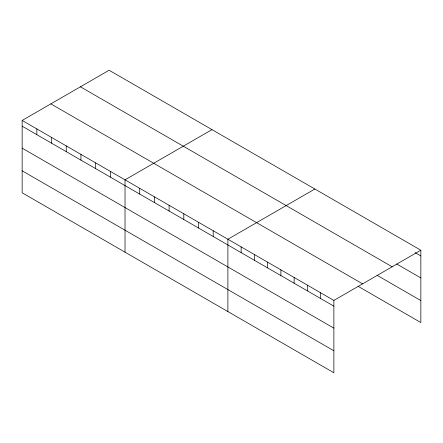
<?xml version="1.0" encoding="UTF-8"?>
<svg xmlns="http://www.w3.org/2000/svg" width="443" height="443" viewBox="0 0 443 443"><rect width="100%" height="100%" fill="white"/><g stroke="black" fill="none" stroke-linecap="round" stroke-linejoin="round"><path stroke-width="0.66" d="M333.878 328.141L333.878 300.426L22.15 120.446L22.15 192.788L333.878 372.762L333.878 328.141L22.15 148.167M358.066 286.3L420.85 322.554L420.85 250.212L109.122 70.238L22.15 120.446M211.992 129.627L125.02 179.841L125.02 252.183M314.862 189.017L227.89 239.231L227.89 311.573M333.878 300.426L420.85 250.212M415.091 252.626L420.85 255.954M396.657 263.962L420.85 277.933M80.421 86.806L392.149 266.78M377.071 275.297L420.85 300.575M50.851 103.878L362.579 283.852M22.15 126.189L333.878 306.168M22.15 170.81L333.878 350.784M320.632 292.773L320.632 298.516M307.381 285.126L307.381 290.868M294.135 277.479L294.135 283.221M280.884 269.826L280.884 275.568M267.638 262.178L267.638 267.921M254.387 254.531L254.387 260.274M241.142 246.878L241.142 252.621M213.194 230.748L213.194 236.49M198.497 222.264L198.497 228.007M183.806 213.781L183.806 219.523M169.11 205.292L169.11 211.034M154.413 196.808L154.413 202.551M139.717 188.325L139.717 194.067M110.324 171.358L110.324 177.1M95.627 162.869L95.627 168.611M80.931 154.386L80.931 160.128M66.24 145.902L66.24 151.644M51.543 137.419L51.543 143.161M36.847 128.935L36.847 134.678"/></g></svg>
